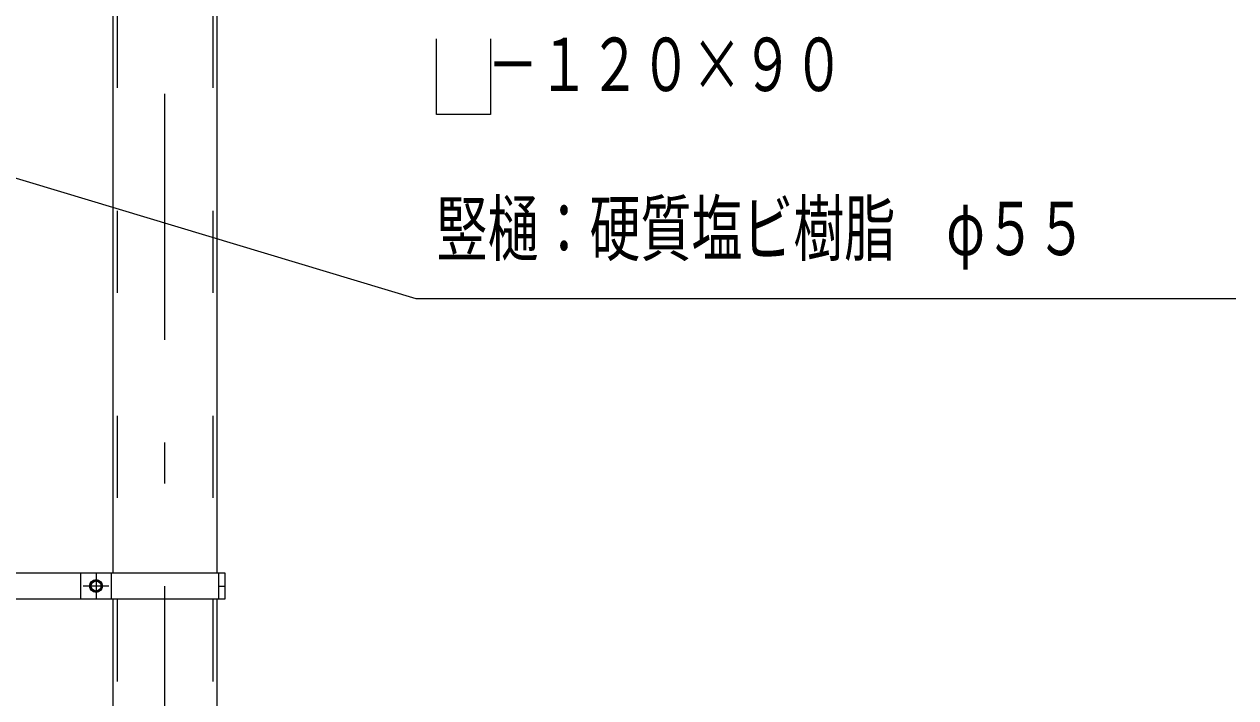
# Model space of a CAD drawing. Units: millimetres, scale not verified. Extents: x -35377 to 35394, y -16800 to 16800.
# Drawn here: x 22498 to 27228, y 6356 to 8984 of the extents above; entities that cross this region are included whole.
import ezdxf
from ezdxf.enums import TextEntityAlignment as Align

# ---------------------------------------------------------------- set-up
doc = ezdxf.new("R2010")
doc.units = ezdxf.units.MM
doc.header["$LTSCALE"] = 80
doc.linetypes.add('USER2', pattern=[10, 4, -6])
doc.linetypes.add('USER3', pattern=[24, 12, -5, 2, -5])
for name, color, linetype, lineweight in [('0-6_2-02BOLD', 7, 'Continuous', 18), ('0-7_2-12HIDDEN', 3, 'USER2', 18), ('0-8_2-22CENTER', 3, 'USER3', 18), ('0-A_2-52DIM', 3, 'Continuous', 18)]:
    doc.layers.add(name, color=color, linetype=linetype, lineweight=lineweight)
doc.styles.add('ＭＳ ゴシック', font='')
doc.styles.get('ＭＳ ゴシック').set_extended_font_data('MS Gothic')

msp = doc.modelspace()

# ---------------------------------------------------------------- linework, layer by layer
at = {"layer": '0-6_2-02BOLD'}
for p, q in [((22844.73, 9855.89), (22844.73, 6843.89)), ((23251.13, 6843.89), (23251.13, 9855.89)), ((22718.33, 6843.89), (22718.33, 6739.89)), ((22838.33, 6843.89), (22838.33, 6739.89)), ((23257.54, 6739.89), (23257.54, 6843.89)), ((23257.54, 6791.9), (23281.93, 6791.9)), ((22844.73, 6739.89), (22844.73, 1411.89)), ((23251.13, 3443.41), (23251.13, 6739.89))]:
    msp.add_line(p, q, dxfattribs=at)
msp.add_lwpolyline([(21757.96, 6843.89), (23281.93, 6843.89), (23281.93, 6739.89), (21757.96, 6739.89)], dxfattribs=at)
msp.add_lwpolyline([(22758.83, 6780.35), (22778.83, 6768.8), (22798.84, 6780.35), (22798.84, 6803.43), (22778.83, 6814.99), (22758.83, 6803.43)], close=True, dxfattribs=at)
for radius in [25, 19.6]:
    msp.add_circle((22778.83, 6791.9), radius, dxfattribs=at)
at = {"layer": '0-7_2-12HIDDEN'}
for p, q in [((22861.53, 9855.89), (22861.53, 6843.89)), ((23234.33, 9855.89), (23234.33, 6843.89)), ((22861.53, 6739.89), (22861.53, 1411.89)), ((23234.33, 6739.89), (23234.33, 3443.89))]:
    msp.add_line(p, q, dxfattribs=at)
at = {"layer": '0-8_2-22CENTER'}
for p, q in [((23047.93, -1848.11), (23047.93, 9855.89)), ((22778.83, 6841.88), (22778.83, 6741.89)), ((22828.83, 6791.9), (22728.83, 6791.9))]:
    msp.add_line(p, q, dxfattribs=at)
at = {"layer": '0-A_2-52DIM'}
for points in [[(24318.58, 8926.19), (24318.58, 8631.88), (24107.95, 8631.88), (24107.95, 8926.19)], [(27227.96, 7911.88), (24027.95, 7911.88), (21697.99, 8612.72)]]:
    msp.add_lwpolyline(points, dxfattribs=at)

# ---------------------------------------------------------------- texts
at = {"layer": '0-A_2-52DIM', "color": 7, "style": 'ＭＳ ゴシック', "width": 0.7}
for s, p in [('\u3000－１２０×９０', (24107.94, 8660.3)), ('竪樋：硬質塩ビ樹脂\u3000φ５５', (24107.95, 8020.3))]:
    msp.add_text(s, height=208.4, dxfattribs=at).set_placement(p, align=Align.BOTTOM_LEFT)

doc.saveas('drawing.dxf')
